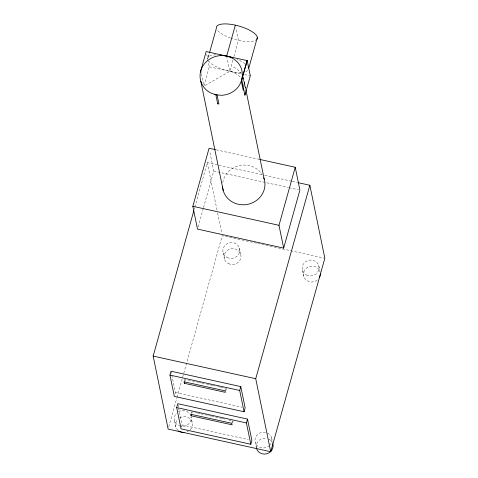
<?xml version="1.0" encoding="UTF-8"?>
<svg xmlns="http://www.w3.org/2000/svg" width="478" height="478" viewBox="0 0 478 478"><rect width="100%" height="100%" fill="white"/><g stroke="black" fill="none" stroke-linecap="round" stroke-linejoin="round"><path stroke-width="0.36" stroke-dasharray="2.39 1.79" d="M243.828 86.327L244.097 82.18M243.953 86.882L244.354 83.931L243.607 78.816A21.271 19.807 -11.6 0 0 243.135 77.412M208.02 57.36L209.197 53.142M215.901 54.856A21.271 7.003 15.6 0 0 207.721 59.176L209.495 52.843M232.947 60.049L229.799 71.306L203.873 86.124L209.286 66.777L207.864 59.864M233.933 56.529L238.456 40.349L235.929 28.041M194.205 209.382L194.612 207.942M194.809 207.225L207.285 162.634L218.195 165.041M198.113 226.954L203.329 208.324M203.526 207.613L213.75 171.07L209.657 151.108M175.044 393.8L175.408 392.516L171.184 371.932M168.746 426.926L176.794 398.162M176.997 397.439L222.27 235.63L257.188 243.332M184.209 381.127L184.747 379.191M184.878 381.36L185.422 379.424L187.579 379.902M181.586 426.92L182.13 424.99L178.635 407.955M190.931 413.601L191.469 411.666M191.786 413.189L192.144 411.899L197.181 413.01M225.054 390.825L225.777 388.244M225.909 390.412L226.447 388.477L223.567 387.837M231.776 423.299L232.499 420.718M232.631 422.887L233.174 420.951L228.854 419.995M257.116 39.088L255.443 40.469L252.504 41.323A21.271 7.003 15.6 0 1 231.137 38.27M247.897 70.499L245.561 71.778M209.286 66.777L241.115 73.803M244.652 74.58L250.311 75.829M216.307 149.853L259.028 159.282M218.924 165.203L264.023 175.151M264.752 175.312L291.67 181.252M292.399 181.413L297.489 182.536M213.75 171.07L288.324 187.519M289.047 187.681L298.463 189.76M257.911 243.493L324.108 258.096M188.302 380.058L195.496 381.647M196.219 381.808L198.376 382.281M199.099 382.442L201.256 382.92M201.973 383.075L206.293 384.031M207.016 384.187L209.173 384.665M209.896 384.826L212.053 385.298M212.77 385.459L217.09 386.409M217.813 386.571L219.97 387.049M220.693 387.204L222.85 387.682M175.408 392.516L242.244 407.262M197.904 413.171L200.061 413.643M200.784 413.805L207.978 415.394M208.701 415.549L210.858 416.027M211.581 416.189L221.655 418.411M222.378 418.567L224.535 419.045M182.13 424.99L248.243 439.575M245.22 63.819L241.641 61.525A21.271 7.003 15.6 0 0 237.142 59.38M245.71 64.273L247.162 65.647M318.79 265.619L320.039 271.701A8.508 7.923 -11.6 0 0 308.179 267.017A8.508 7.923 -11.6 0 0 304.988 278.901A8.508 7.923 -11.6 0 0 317.954 279.457M302.454 270.369L303.703 276.451M243.32 77.412L245.608 88.549M243.236 77.968L245.345 88.263M226.674 56.099L229.799 71.306A21.271 19.807 -11.6 0 1 240.733 77.556M206.729 54.337L207.721 59.176M239.478 248.124L240.727 254.206M201.346 73.815L203.873 86.124M271.594 437.699L272.705 443.106M207.285 162.634L217.024 210.081M217.621 213.003L221.822 233.437M223.148 252.874L224.397 258.957M265.511 432.321A8.508 7.923 -11.6 0 0 255.258 442.455L256.507 448.537M192.138 422.199L191.027 416.792A8.508 7.923 -11.6 0 1 181.359 426.37M177.906 404.406L178.485 407.244M174.554 420.867L175.802 426.95M245.519 89.428L244.856 84.899A21.271 19.807 -11.6 0 0 243.105 80.806M267.572 433.032A8.508 7.923 -11.6 0 1 269.998 444.928M269.508 445.454A8.508 7.923 -11.6 0 1 255.258 442.455M180.636 426.245A8.508 7.923 -11.6 0 1 176.639 413.112M178.378 411.779A8.508 7.923 -11.6 0 1 190.011 414.235M179.626 417.862A8.508 7.923 -11.6 0 1 190.632 419.475A8.508 7.923 -11.6 0 1 190.053 429.955M188.314 431.281A8.508 7.923 -11.6 0 1 186.982 431.921M178.049 430.421A8.508 7.923 -11.6 0 1 177.888 419.194M256.339 447.868A8.508 7.923 -11.6 0 1 266.76 438.404M268.821 439.115A8.508 7.923 -11.6 0 1 271.964 441.905M222.748 182.602A21.271 19.807 -11.6 0 1 239.717 165.537A21.271 19.807 -11.6 0 1 262.069 174.452M233.676 67.051A21.271 19.807 -11.6 0 1 241.468 74.09M241.276 72.525A21.271 7.003 15.6 0 1 208.826 61.298M230.486 38.043A21.271 7.003 15.6 0 1 216.761 29.254M306.482 275.035A8.508 7.923 -11.6 0 0 319.107 267.662A8.508 7.923 -11.6 0 0 306.279 261.281A8.508 7.923 -11.6 0 0 306.482 275.035M227.169 257.54A8.508 7.923 -11.6 0 0 239.801 250.167A8.508 7.923 -11.6 0 0 226.972 243.786A8.508 7.923 -11.6 0 0 227.169 257.54M228.418 263.623A8.508 7.923 -11.6 0 0 241.049 256.25A8.508 7.923 -11.6 0 0 228.221 249.869A8.508 7.923 -11.6 0 0 228.418 263.623"/><path stroke-width="0.72" d="M201.047 72.363L200.748 70.917L206.161 51.57L247.192 60.622L241.778 79.969L239.675 84.821A21.271 19.807 -11.6 0 1 221.344 95.301L215.853 94.787L210.726 92.959A21.271 19.807 -11.6 0 1 208.283 60.073A21.271 19.807 -11.6 0 1 241.737 69.686L242.477 74.807L241.778 79.969L244.897 95.176L245.202 92.965M257.116 39.088L257.409 37.272L256.31 35.151L253.884 32.863L250.299 30.574A21.271 7.003 15.6 0 0 227.606 23.99A21.271 7.003 15.6 0 0 216.385 28.22L209.693 52.138M226.674 56.099L235.337 25.143M214.724 94.387L217.06 94.901L218.936 104.025L217.765 103.768M259.751 159.437L295.225 167.264L299.909 190.077L283.669 248.112L197.516 229.105L192.831 206.293L209.071 148.258L215.584 149.698M298.218 182.698L309.858 185.261L324.837 258.257L270.715 451.716L168.142 429.083L153.163 356.092L193.805 210.822M247.036 60.587L241.312 81.039L243.188 90.163L243.499 89.057M257.409 37.272L248.751 68.229L248.202 67.165M244.897 95.176L250.311 75.829L247.192 60.622M169.953 375.093L171.034 371.221L240.781 386.612L245.154 407.901L244.073 411.767L174.321 396.382L169.953 375.093L239.699 390.478L244.073 411.767M176.675 407.567L177.756 403.695L247.508 419.087L251.876 440.375L250.795 444.241L181.048 428.856L176.675 407.567L246.421 422.952L250.795 444.241M184.341 383.29L184.024 381.773L225.054 390.825L225.365 392.342L184.341 383.29L184.699 382.006M191.063 415.77L190.752 414.247L231.776 423.299L232.087 424.817L191.063 415.77L191.421 414.48M283.669 248.112L278.991 225.305L295.225 167.264M239.699 390.478L240.781 386.612M270.715 451.716L255.73 378.719L309.858 185.261M246.421 422.952L247.508 419.087M192.831 206.293L278.991 225.305M153.163 356.092L255.73 378.719M245.907 90.013L264.209 179.178M215.853 94.787L217.723 103.911M200.79 81.194L223.268 190.686M184.084 432.512A8.508 7.923 -11.6 0 1 178.605 430.869M272.842 443.787A8.508 7.923 -11.6 0 1 266.981 453.742A8.508 7.923 -11.6 0 1 256.507 448.537M320.356 273.745A8.508 7.923 -11.6 0 1 319.28 277.76M263.736 177.78A21.271 19.807 -11.6 0 1 247.759 204.327A21.271 19.807 -11.6 0 1 222.539 186.306M219.994 55.03A21.271 7.003 15.6 0 1 221.422 55.185M222.7 55.358A21.271 7.003 15.6 0 1 232.039 57.527"/></g></svg>
